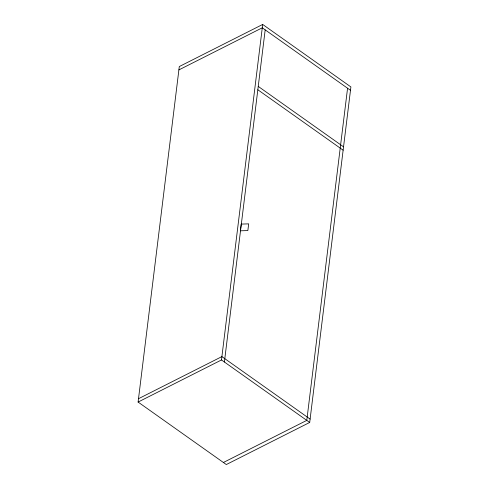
<?xml version="1.0" encoding="UTF-8"?>
<svg xmlns="http://www.w3.org/2000/svg" width="489" height="489" viewBox="0 0 489 489"><rect width="100%" height="100%" fill="white"/><g stroke="black" fill="none" stroke-linecap="round" stroke-linejoin="round"><path stroke-width="0.73" d="M138.1 402.062L179.298 66.553L262.685 24.45L350.9 86.938L309.702 422.447L226.315 464.55L138.1 402.062L221.486 359.959L262.685 24.45M224.402 362.025L265.185 29.872M347.569 88.228L306.786 420.381L223.4 462.484M178.888 69.909L262.269 27.806L350.485 90.294M138.515 398.706L221.896 356.603L310.112 419.091M258.247 86.406L343.541 146.828M257.831 89.762L343.131 150.184M221.486 359.959L309.702 422.447M241.205 224.096L240.386 230.802L247.85 230.576L248.675 223.864L241.205 224.096"/></g></svg>
